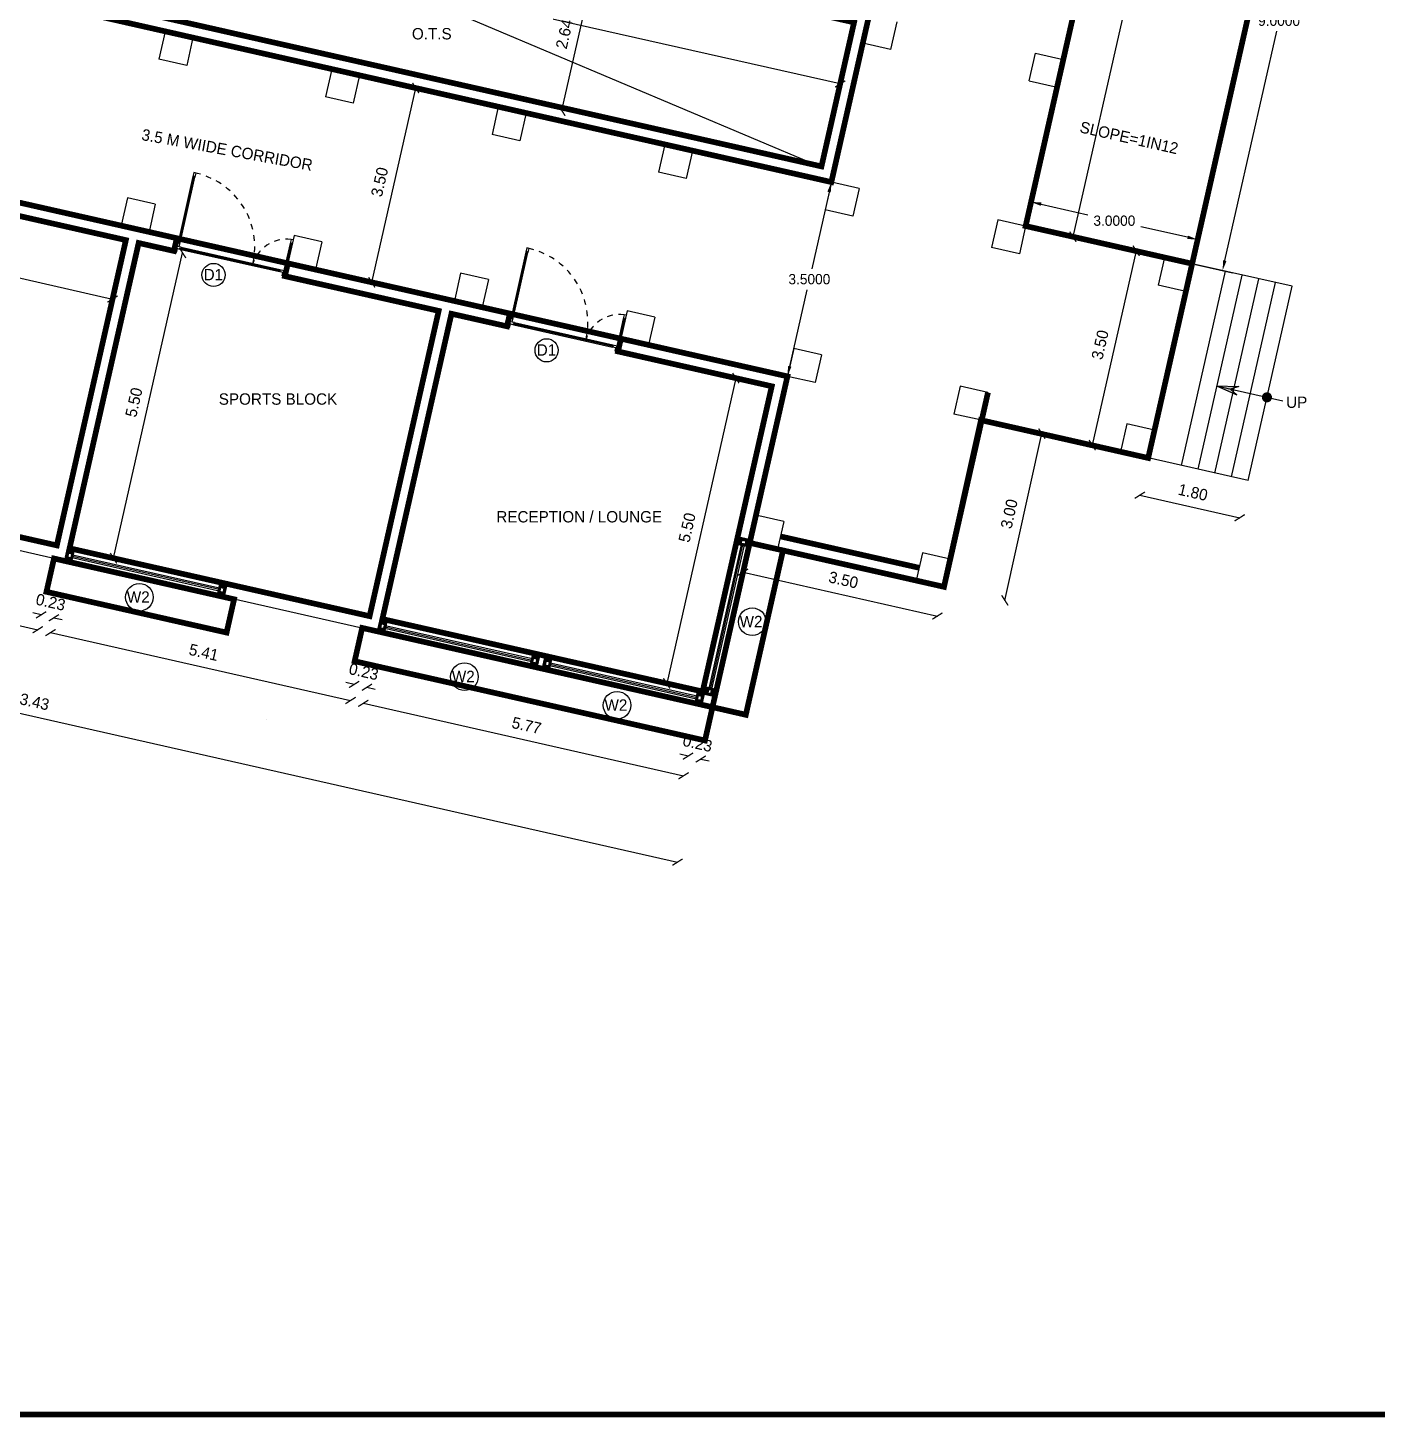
# Model space of a CAD drawing. Header units: metres. Extents: x 6101839 to 6102590, y -6659932 to -6659648.
# Drawn here: x 6102137.65 to 6102161.36, y -6659727.54 to -6659703.13 of the extents above; entities that cross this region are included whole.
import ezdxf

# ---------------------------------------------------------------- set-up
doc = ezdxf.new("R2010")
doc.units = ezdxf.units.M
doc.header["$LTSCALE"] = 500
doc.header["$MEASUREMENT"] = 0
doc.linetypes.add('DASHED2', pattern=[0.375, 0.25, -0.125])
doc.linetypes.add('HIDDEN', pattern=[0.375, 0.25, -0.125])
doc.layers.get('0').update_dxf_attribs({"linetype": 'CONTINUOUS'})
doc.layers.get('Defpoints').update_dxf_attribs({"linetype": 'CONTINUOUS'})
for name, color, linetype in [('above', 250, 'DASHED2'), ('BLK_1_FLR_0_CARPET_AREA', 10, 'CONTINUOUS'), ('BLK_1_FLR_0_CHAJJA', 6, 'CONTINUOUS'), ('BLK_1_FLR_0_COURTYARD_OUTER', 125, 'CONTINUOUS'), ('BLK_1_FLR_0_EXIT_WIDTH_DOOR', 2, 'CONTINUOUS'), ('DIM', 205, 'CONTINUOUS'), ('DOOR', 252, 'CONTINUOUS'), ('DOORTEXT', 13, 'CONTINUOUS'), ('ED', 30, 'CONTINUOUS'), ('FURN1', 252, 'CONTINUOUS'), ('FURNITURE', 252, 'CONTINUOUS'), ('FURNITURES', 252, 'CONTINUOUS'), ('STEPS', 233, 'CONTINUOUS'), ('TEXT', 4, 'CONTINUOUS'), ('TITLE', 7, 'CONTINUOUS'), ('W-SCH', 205, 'CONTINUOUS'), ('wall', 125, 'CONTINUOUS'), ('wall1', 125, 'CONTINUOUS'), ('WINDOWS', 252, 'CONTINUOUS')]:
    doc.layers.add(name, color=color, linetype=linetype)
doc.layers.add('BLK_1_DA_RAMP_1', color=1, linetype='CONTINUOUS', lineweight=0)
doc.styles.add('RM', font='GOTHIC.TTF')
doc.styles.add('S2', font='GOTHIC.TTF')
doc.styles.get("Standard").update_dxf_attribs({"font": 'GOTHIC.TTF'})
doc.styles.add('USA TEXT', font='GOTHIC.TTF')
doc.dimstyles.new('1-100-ED', dxfattribs={"dimtxt": 0.2, "dimasz": 0.15, "dimexe": 0.18, "dimexo": 0.0625, "dimgap": 0.15, "dimtad": 1, "dimzin": 0, "dimdsep": 46, "dimtxsty": 'USA TEXT', "dimblk": 'ARCHTICK', "dimcen": 0.1, "dimse1": 1, "dimse2": 1, "dimclrd": 256, "dimclrt": 256, "dimadec": 0, "dimazin": 0, "dimtfac": 1, "dimtofl": 0, "dimtmove": 0, "dimatfit": 3, "dimldrblk": 'ARCHTICK', "dimfxl": 0.18, "dimtolj": 1, "dimtzin": 0, "dimarcsym": 0})
doc.dimstyles.get("Standard").update_dxf_attribs({"dimtxt": 0.18, "dimasz": 0.18, "dimexe": 0.18, "dimexo": 0.0625, "dimgap": 0.09, "dimtad": 0, "dimtih": 1, "dimtoh": 1, "dimdec": 4, "dimzin": 0, "dimdsep": 46, "dimtxsty": 'Standard', "dimcen": 0.09, "dimadec": 0, "dimazin": 0, "dimtfac": 1, "dimtdec": 4, "dimtofl": 0, "dimtmove": 0, "dimatfit": 3, "dimfxl": 1, "dimtolj": 1, "dimtzin": 0, "dimarcsym": 0})
doc.dimstyles.new('STANDARD$0', dxfattribs={"dimtxt": 7, "dimasz": 3, "dimexe": 3, "dimexo": 1, "dimgap": 1.5, "dimtad": 1, "dimdec": 1, "dimzin": 1, "dimdsep": 46, "dimlunit": 4, "dimtxsty": 'Standard', "dimblk": 'OBLIQUE', "dimcen": 0.09375, "dimdle": 1, "dimclrd": 8, "dimclre": 8, "dimclrt": 7, "dimadec": 1, "dimazin": 0, "dimtfac": 1, "dimtdec": 1, "dimtix": 1, "dimtmove": 2, "dimatfit": 3, "dimldrblk": 'ARCHTICK', "dimfxl": 1, "dimfrac": 2, "dimtolj": 1, "dimtzin": 0, "dimarcsym": 0})

# ---------------------------------------------------------------- blocks, each defined once
blk = doc.blocks.new('_ArchTick')
at = {"color": 0, "linetype": 'ByBlock', "const_width": 0.15}
blk.add_lwpolyline([(-0.5, -0.5), (0.5, 0.5)], dxfattribs=at)
blk = doc.blocks.new('*D740')
at = {"layer": 'Defpoints', "color": 0, "transparency": 16777216}
for p in [(6102147.385, -6659701.952), (6102147.615, -6659702.004), (6102146.802, -6659704.532)]:
    blk.add_point(p, dxfattribs=at)
at = {"layer": 'ED', "lineweight": -2, "transparency": 16777216}
blk.add_line((6102147.031, -6659704.584), (6102147.615, -6659702.004), dxfattribs=at)
at = {"layer": 'ED', "lineweight": -2, "transparency": 16777216, "xscale": 0.15, "yscale": 0.15, "zscale": 0.15}
for p, rotation in [((6102147.615, -6659702.004), 77.25036674536348), ((6102147.031, -6659704.584), 257.2503667453635)]:
    blk.add_blockref('_ArchTick', p, dxfattribs=dict(at, rotation=rotation))
at = {"layer": 'ED', "transparency": 16777216, "insert": (6102147.074, -6659703.238), "char_height": 0.2, "attachment_point": 5, "rotation": 77.2504, "style": 'USA TEXT'}
blk.add_mtext('\\A1;2.64', dxfattribs=at)
blk = doc.blocks.new('*D741')
at = {"layer": 'Defpoints', "color": 0, "transparency": 16777216}
for p in [(6102137.732, -6659700.904), (6102137.404, -6659702.354), (6102151.592, -6659705.564)]:
    blk.add_point(p, dxfattribs=at)
at = {"layer": 'ED', "lineweight": -2, "transparency": 16777216}
blk.add_line((6102151.92, -6659704.115), (6102137.732, -6659700.904), dxfattribs=at)
at = {"layer": 'ED', "lineweight": -2, "transparency": 16777216, "xscale": 0.15, "yscale": 0.15, "zscale": 0.15}
for p, rotation in [((6102137.732, -6659700.904), 167.2503667716954), ((6102151.92, -6659704.115), 347.2503667716954)]:
    blk.add_blockref('_ArchTick', p, dxfattribs=dict(at, rotation=rotation))
at = {"layer": 'ED', "transparency": 16777216, "insert": (6102144.882, -6659702.261), "char_height": 0.2, "attachment_point": 5, "rotation": 347.2504, "style": 'USA TEXT'}
blk.add_mtext('\\A1;14.55', dxfattribs=at)
blk = doc.blocks.new('*D743')
at = {"layer": 'Defpoints', "color": 0, "transparency": 16777216}
for p in [(6102143.475, -6659703.963), (6102144.463, -6659704.187), (6102142.702, -6659707.377)]:
    blk.add_point(p, dxfattribs=at)
at = {"layer": 'ED', "lineweight": -2, "transparency": 16777216}
blk.add_line((6102143.691, -6659707.601), (6102144.463, -6659704.187), dxfattribs=at)
at = {"layer": 'ED', "lineweight": -2, "transparency": 16777216, "xscale": 0.15, "yscale": 0.15, "zscale": 0.15}
for p, rotation in [((6102144.463, -6659704.187), 77.25036677847046), ((6102143.691, -6659707.601), 257.2503667784705)]:
    blk.add_blockref('_ArchTick', p, dxfattribs=dict(at, rotation=rotation))
at = {"layer": 'ED', "transparency": 16777216, "insert": (6102143.828, -6659705.838), "char_height": 0.2, "attachment_point": 5, "rotation": 77.2504, "style": 'USA TEXT'}
blk.add_mtext('\\A1;3.50', dxfattribs=at)
blk = doc.blocks.new('DN')
at = {"layer": 'FURNITURES', "color": 250}
for p, q in [((-73, 132), (319, 1863)), ((-57, 128), (337, 1872)), ((-51, 127), (343, 1870)), ((-36, 123), (356, 1855))]:
    blk.add_line(p, q, dxfattribs=at)
at = {"layer": 'FURNITURES', "color": 233}
for p, q in [((319, 1863), (336, 1936)), ((334, 1860), (319, 1863)), ((334, 1860), (337, 1872)), ((343, 1870), (337, 1872)), ((340, 1858), (343, 1870)), ((356, 1855), (340, 1858)), ((369, 1916), (356, 1855)), ((-73, 132), (-89, 59)), ((-57, 128), (-73, 132)), ((-57, 128), (-60, 116)), ((-54, 115), (-60, 116)), ((-51, 127), (-54, 115)), ((-36, 123), (-51, 127)), ((-50, 63), (-36, 123))]:
    blk.add_line(p, q, dxfattribs=at)
at = {"layer": 'FURNITURES', "color": 250, "linetype": 'HIDDEN', "ltscale": 0.5}
for centre, radius, start, end in [((414, 1987), 630, 173.3491, 254.7297), ((-81, 94), 1329, 77.25, 168.8256)]:
    blk.add_arc(centre, radius, start, end, dxfattribs=at)
at = {"layer": 'wall', "color": 7}
for p, q in [((-203, 2096), (-211, 2060)), ((-211, 2060), (-139, 2044)), ((-203, 2096), (-130, 2080)), ((-146, 2068), (-147, 2061)), ((266, 1968), (-147, 2061)), ((-135, 2059), (-147, 2061)), ((267, 1974), (-146, 2068)), ((-134, 2065), (-146, 2068)), ((-135, 2059), (-139, 2044)), ((-139, 2044), (263, 1953)), ((-130, 2080), (-134, 2065)), ((271, 1989), (-130, 2080)), ((266, 1968), (263, 1953)), ((266, 1968), (278, 1965)), ((271, 1989), (267, 1974)), ((267, 1974), (280, 1971)), ((344, 1973), (271, 1989)), ((280, 1971), (278, 1965)), ((344, 1973), (336, 1936)), ((263, 1953), (336, 1936)), ((372, 1928), (336, 1936)), ((372, 1928), (369, 1916)), ((-1377, 388), (-1385, 352)), ((-1385, 352), (-1314, 336)), ((-1377, 388), (-1306, 371)), ((-1321, 359), (-1322, 353)), ((-157, 90), (-1322, 353)), ((-1311, 351), (-1322, 353)), ((-156, 96), (-1321, 359)), ((-1309, 357), (-1321, 359)), ((-1311, 351), (-1314, 336)), ((-1314, 336), (-160, 75)), ((-1306, 371), (-1309, 357)), ((-152, 110), (-1306, 371)), ((-157, 90), (-160, 75)), ((-160, 75), (-89, 59)), ((-157, 90), (-145, 87)), ((-152, 110), (-156, 96)), ((-156, 96), (-144, 93)), ((-81, 94), (-152, 110)), ((-144, 93), (-145, 87)), ((-81, 94), (-89, 59)), ((-53, 50), (-89, 59)), ((-53, 50), (-50, 63))]:
    blk.add_line(p, q, dxfattribs=at)
for points in [[(336, 1936), (344, 1973), (441, 1951), (430, 1902), (369, 1916)], [(-89, 59), (-97, 22), (0, 0), (11, 49), (-50, 63)]]:
    blk.add_lwpolyline(points, dxfattribs=at)
blk = doc.blocks.new('*D750')
at = {"layer": 'Defpoints', "color": 0, "transparency": 16777216}
for p in [(6102139.594, -6659706.91), (6102140.367, -6659707.085), (6102138.38, -6659712.274)]:
    blk.add_point(p, dxfattribs=at)
at = {"layer": 'ED', "lineweight": -2, "transparency": 16777216}
blk.add_line((6102139.153, -6659712.449), (6102140.367, -6659707.085), dxfattribs=at)
at = {"layer": 'ED', "lineweight": -2, "transparency": 16777216, "xscale": 0.15, "yscale": 0.15, "zscale": 0.15}
for p, rotation in [((6102140.367, -6659707.085), 77.25036676984628), ((6102139.153, -6659712.449), 257.2503667698463)]:
    blk.add_blockref('_ArchTick', p, dxfattribs=dict(at, rotation=rotation))
at = {"layer": 'ED', "transparency": 16777216, "insert": (6102139.511, -6659709.71), "char_height": 0.2, "attachment_point": 5, "rotation": 77.2504, "style": 'USA TEXT'}
blk.add_mtext('\\A1;5.50', dxfattribs=at)
blk = doc.blocks.new('*D790')
at = {"layer": 'Defpoints', "color": 0, "transparency": 16777216}
for p in [(6102128.315, -6659704.358), (6102139.37, -6659706.859), (6102139.135, -6659707.895)]:
    blk.add_point(p, dxfattribs=at)
at = {"layer": 'ED', "lineweight": -2, "transparency": 16777216}
blk.add_line((6102128.081, -6659705.393), (6102139.135, -6659707.895), dxfattribs=at)
at = {"layer": 'ED', "lineweight": -2, "transparency": 16777216, "xscale": 0.15, "yscale": 0.15, "zscale": 0.15}
for p, rotation in [((6102128.081, -6659705.393), 167.2503667674746), ((6102139.135, -6659707.895), 347.2503667674745)]:
    blk.add_blockref('_ArchTick', p, dxfattribs=dict(at, rotation=rotation))
at = {"layer": 'ED', "transparency": 16777216, "insert": (6102133.664, -6659706.395), "char_height": 0.2, "attachment_point": 5, "rotation": 347.2504, "style": 'USA TEXT'}
blk.add_mtext('\\A1;11.33', dxfattribs=at)
blk = doc.blocks.new('*D798')
at = {"layer": 'Defpoints', "color": 0, "transparency": 16777216}
for p in [(6102150.718, -6659709.427), (6102148.872, -6659714.648), (6102149.504, -6659714.791)]:
    blk.add_point(p, dxfattribs=at)
at = {"layer": 'ED', "lineweight": -2, "transparency": 16777216}
blk.add_line((6102150.087, -6659709.284), (6102148.872, -6659714.648), dxfattribs=at)
at = {"layer": 'ED', "lineweight": -2, "transparency": 16777216, "xscale": 0.15, "yscale": 0.15, "zscale": 0.15}
for p, rotation in [((6102150.087, -6659709.284), 77.24045605548747), ((6102148.872, -6659714.648), 257.2404560554875)]:
    blk.add_blockref('_ArchTick', p, dxfattribs=dict(at, rotation=rotation))
at = {"layer": 'ED', "transparency": 16777216, "insert": (6102149.231, -6659711.91), "char_height": 0.2, "attachment_point": 5, "rotation": 77.2405, "style": 'USA TEXT'}
blk.add_mtext('\\A1;5.50', dxfattribs=at)
blk = doc.blocks.new('*D799')
at = {"layer": 'Defpoints', "color": 0, "transparency": 16777216}
for p in [(6102150.331, -6659712.179), (6102153.744, -6659712.951), (6102153.628, -6659713.465)]:
    blk.add_point(p, dxfattribs=at)
at = {"layer": 'ED', "lineweight": -2, "transparency": 16777216}
blk.add_line((6102150.214, -6659712.693), (6102153.628, -6659713.465), dxfattribs=at)
at = {"layer": 'ED', "lineweight": -2, "transparency": 16777216, "xscale": 0.15, "yscale": 0.15, "zscale": 0.15}
for p, rotation in [((6102150.214, -6659712.693), 167.2503667967052), ((6102153.628, -6659713.465), 347.2503667967052)]:
    blk.add_blockref('_ArchTick', p, dxfattribs=dict(at, rotation=rotation))
at = {"layer": 'ED', "transparency": 16777216, "insert": (6102151.978, -6659712.83), "char_height": 0.2, "attachment_point": 5, "rotation": 347.2504, "style": 'USA TEXT'}
blk.add_mtext('\\A1;3.50', dxfattribs=at)
blk = doc.blocks.new('*D801')
at = {"layer": 'Defpoints', "color": 0, "transparency": 16777216}
for p in [(6102157.165, -6659697.834), (6102155.179, -6659706.612), (6102156.01, -6659706.8)]:
    blk.add_point(p, dxfattribs=at)
at = {"layer": 'ED', "lineweight": -2, "transparency": 16777216}
blk.add_line((6102157.996, -6659698.022), (6102156.01, -6659706.8), dxfattribs=at)
at = {"layer": 'ED', "lineweight": -2, "transparency": 16777216, "xscale": 0.15, "yscale": 0.15, "zscale": 0.15}
for p, rotation in [((6102157.996, -6659698.022), 77.25036678607415), ((6102156.01, -6659706.8), 257.2503667860742)]:
    blk.add_blockref('_ArchTick', p, dxfattribs=dict(at, rotation=rotation))
at = {"layer": 'ED', "transparency": 16777216, "insert": (6102156.754, -6659702.354), "char_height": 0.2, "attachment_point": 5, "rotation": 77.2504, "style": 'USA TEXT'}
blk.add_mtext('\\A1;9.00', dxfattribs=at)
blk = doc.blocks.new('*D802')
at = {"layer": 'Defpoints', "color": 0, "transparency": 16777216}
for p in [(6102156.26, -6659706.852), (6102155.488, -6659710.266), (6102156.35, -6659710.461)]:
    blk.add_point(p, dxfattribs=at)
at = {"layer": 'ED', "lineweight": -2, "transparency": 16777216}
blk.add_line((6102157.122, -6659707.047), (6102156.35, -6659710.461), dxfattribs=at)
at = {"layer": 'ED', "lineweight": -2, "transparency": 16777216, "xscale": 0.15, "yscale": 0.15, "zscale": 0.15}
for p, rotation in [((6102157.122, -6659707.047), 77.25036675209502), ((6102156.35, -6659710.461), 257.250366752095)]:
    blk.add_blockref('_ArchTick', p, dxfattribs=dict(at, rotation=rotation))
at = {"layer": 'ED', "transparency": 16777216, "insert": (6102156.487, -6659708.698), "char_height": 0.2, "attachment_point": 5, "rotation": 77.2504, "style": 'USA TEXT'}
blk.add_mtext('\\A1;3.50', dxfattribs=at)
blk = doc.blocks.new('*D803')
at = {"layer": 'Defpoints', "color": 0, "transparency": 16777216}
for p in [(6102154.394, -6659710.023), (6102155.464, -6659710.26), (6102153.744, -6659712.951)]:
    blk.add_point(p, dxfattribs=at)
at = {"layer": 'ED', "lineweight": -2, "transparency": 16777216}
blk.add_line((6102154.814, -6659713.189), (6102155.464, -6659710.26), dxfattribs=at)
at = {"layer": 'ED', "lineweight": -2, "transparency": 16777216, "xscale": 0.15, "yscale": 0.15, "zscale": 0.15}
for p, rotation in [((6102155.464, -6659710.26), 77.48922611350008), ((6102154.814, -6659713.189), 257.4892261135001)]:
    blk.add_blockref('_ArchTick', p, dxfattribs=dict(at, rotation=rotation))
at = {"layer": 'ED', "transparency": 16777216, "insert": (6102154.89, -6659711.669), "char_height": 0.2, "attachment_point": 5, "rotation": 77.4892, "style": 'USA TEXT'}
blk.add_mtext('\\A1;3.00', dxfattribs=at)
blk = doc.blocks.new('*D845')
at = {"layer": 'Defpoints', "color": 0, "transparency": 16777216}
for p in [(6102127.213, -6659709.232), (6102138.27, -6659711.717), (6102137.821, -6659713.705)]:
    blk.add_point(p, dxfattribs=at)
at = {"layer": 'ED', "lineweight": -2, "transparency": 16777216}
blk.add_line((6102126.767, -6659711.206), (6102137.821, -6659713.705), dxfattribs=at)
at = {"layer": 'ED', "lineweight": -2, "transparency": 16777216, "xscale": 0.15, "yscale": 0.15, "zscale": 0.15}
for p, rotation in [((6102126.767, -6659711.206), 167.2602844146399), ((6102137.821, -6659713.705), 347.2602844146398)]:
    blk.add_blockref('_ArchTick', p, dxfattribs=dict(at, rotation=rotation))
at = {"layer": 'ED', "transparency": 16777216, "insert": (6102132.35, -6659712.207), "char_height": 0.2, "attachment_point": 5, "rotation": 347.2603, "style": 'USA TEXT'}
blk.add_mtext('\\A1;11.33', dxfattribs=at)
blk = doc.blocks.new('*D846')
at = {"layer": 'Defpoints', "color": 0, "transparency": 16777216}
for p in [(6102138.27, -6659711.717), (6102138.486, -6659711.807), (6102138.104, -6659713.495)]:
    blk.add_point(p, dxfattribs=at)
at = {"layer": 'ED', "lineweight": -2, "transparency": 16777216}
for p, q in [((6102137.88, -6659713.444), (6102137.734, -6659713.411)), ((6102138.104, -6659713.495), (6102138.251, -6659713.528))]:
    blk.add_line(p, q, dxfattribs=at)
at = {"layer": 'ED', "lineweight": -2, "transparency": 16777216, "xscale": 0.15, "yscale": 0.15, "zscale": 0.15}
for p, rotation in [((6102137.88, -6659713.444), 347.2602844146398), ((6102138.104, -6659713.495), 167.2602844146399)]:
    blk.add_blockref('_ArchTick', p, dxfattribs=dict(at, rotation=rotation))
at = {"layer": 'ED', "transparency": 16777216, "insert": (6102138.048, -6659713.221), "char_height": 0.2, "attachment_point": 5, "rotation": 347.2603, "style": 'USA TEXT'}
blk.add_mtext('\\A1;0.23', dxfattribs=at)
blk = doc.blocks.new('*D847')
at = {"layer": 'Defpoints', "color": 0, "transparency": 16777216}
for p in [(6102138.486, -6659711.807), (6102143.652, -6659713.467), (6102143.318, -6659714.948)]:
    blk.add_point(p, dxfattribs=at)
at = {"layer": 'ED', "lineweight": -2, "transparency": 16777216}
blk.add_line((6102138.045, -6659713.756), (6102143.318, -6659714.948), dxfattribs=at)
at = {"layer": 'ED', "lineweight": -2, "transparency": 16777216, "xscale": 0.15, "yscale": 0.15, "zscale": 0.15}
for p, rotation in [((6102138.045, -6659713.756), 167.2602844146399), ((6102143.318, -6659714.948), 347.2602844146398)]:
    blk.add_blockref('_ArchTick', p, dxfattribs=dict(at, rotation=rotation))
at = {"layer": 'ED', "transparency": 16777216, "insert": (6102140.738, -6659714.103), "char_height": 0.2, "attachment_point": 5, "rotation": 347.2603, "style": 'USA TEXT'}
blk.add_mtext('\\A1;5.41', dxfattribs=at)
blk = doc.blocks.new('*D848')
at = {"layer": 'Defpoints', "color": 0, "transparency": 16777216}
for p in [(6102143.965, -6659713.126), (6102149.493, -6659714.839), (6102149.169, -6659716.271)]:
    blk.add_point(p, dxfattribs=at)
at = {"layer": 'ED', "lineweight": -2, "transparency": 16777216}
blk.add_line((6102143.542, -6659714.998), (6102149.169, -6659716.271), dxfattribs=at)
at = {"layer": 'ED', "lineweight": -2, "transparency": 16777216, "xscale": 0.15, "yscale": 0.15, "zscale": 0.15}
for p, rotation in [((6102143.542, -6659714.998), 167.2602844146399), ((6102149.169, -6659716.271), 347.2602844146398)]:
    blk.add_blockref('_ArchTick', p, dxfattribs=dict(at, rotation=rotation))
at = {"layer": 'ED', "transparency": 16777216, "insert": (6102146.411, -6659715.388), "char_height": 0.2, "attachment_point": 5, "rotation": 347.2603, "style": 'USA TEXT'}
blk.add_mtext('\\A1;5.77', dxfattribs=at)
blk = doc.blocks.new('*D849')
at = {"layer": 'Defpoints', "color": 0, "transparency": 16777216}
for p in [(6102149.493, -6659714.839), (6102149.715, -6659714.9), (6102149.471, -6659715.977)]:
    blk.add_point(p, dxfattribs=at)
at = {"layer": 'ED', "lineweight": -2, "transparency": 16777216}
for p, q in [((6102149.247, -6659715.926), (6102149.101, -6659715.893)), ((6102149.471, -6659715.977), (6102149.618, -6659716.01))]:
    blk.add_line(p, q, dxfattribs=at)
at = {"layer": 'ED', "lineweight": -2, "transparency": 16777216, "xscale": 0.15, "yscale": 0.15, "zscale": 0.15}
for p, rotation in [((6102149.247, -6659715.926), 347.2602844146398), ((6102149.471, -6659715.977), 167.2602844146399)]:
    blk.add_blockref('_ArchTick', p, dxfattribs=dict(at, rotation=rotation))
at = {"layer": 'ED', "transparency": 16777216, "insert": (6102149.415, -6659715.703), "char_height": 0.2, "attachment_point": 5, "rotation": 347.2603, "style": 'USA TEXT'}
blk.add_mtext('\\A1;0.23', dxfattribs=at)
blk = doc.blocks.new('*D850')
at = {"layer": 'Defpoints', "color": 0, "transparency": 16777216}
for p in [(6102126.827, -6659709.896), (6102149.677, -6659715.066), (6102149.061, -6659717.789)]:
    blk.add_point(p, dxfattribs=at)
at = {"layer": 'ED', "lineweight": -2, "transparency": 16777216}
blk.add_line((6102126.211, -6659712.619), (6102149.061, -6659717.789), dxfattribs=at)
at = {"layer": 'ED', "lineweight": -2, "transparency": 16777216, "xscale": 0.15, "yscale": 0.15, "zscale": 0.15}
for p, rotation in [((6102126.211, -6659712.619), 167.2503667683194), ((6102149.061, -6659717.789), 347.2503667683194)]:
    blk.add_blockref('_ArchTick', p, dxfattribs=dict(at, rotation=rotation))
at = {"layer": 'ED', "transparency": 16777216, "insert": (6102137.692, -6659714.955), "char_height": 0.2, "attachment_point": 5, "rotation": 347.2504, "style": 'USA TEXT'}
blk.add_mtext('\\A1;23.43', dxfattribs=at)
blk = doc.blocks.new('*D855')
at = {"layer": 'Defpoints', "color": 0, "transparency": 16777216}
for p in [(6102157.333, -6659710.687), (6102159.088, -6659711.085), (6102158.94, -6659711.738)]:
    blk.add_point(p, dxfattribs=at)
at = {"layer": 'ED', "lineweight": -2, "transparency": 16777216}
blk.add_line((6102157.185, -6659711.341), (6102158.94, -6659711.738), dxfattribs=at)
at = {"layer": 'ED', "lineweight": -2, "transparency": 16777216, "xscale": 0.15, "yscale": 0.15, "zscale": 0.15}
for p, rotation in [((6102157.185, -6659711.341), 167.2503667308632), ((6102158.94, -6659711.738), 347.2503667308632)]:
    blk.add_blockref('_ArchTick', p, dxfattribs=dict(at, rotation=rotation))
at = {"layer": 'ED', "transparency": 16777216, "insert": (6102158.119, -6659711.291), "char_height": 0.2, "attachment_point": 5, "rotation": 347.2504, "style": 'USA TEXT'}
blk.add_mtext('\\A1;1.80', dxfattribs=at)
blk = doc.blocks.new('*D882')
at = {"layer": 'Defpoints', "color": 0, "transparency": 16777216}
for p in [(6102143.641, -6659713.516), (6102143.863, -6659713.577), (6102143.605, -6659714.716)]:
    blk.add_point(p, dxfattribs=at)
at = {"layer": 'ED', "lineweight": -2, "transparency": 16777216}
for p, q in [((6102143.381, -6659714.666), (6102143.235, -6659714.633)), ((6102143.605, -6659714.716), (6102143.752, -6659714.749))]:
    blk.add_line(p, q, dxfattribs=at)
at = {"layer": 'ED', "lineweight": -2, "transparency": 16777216, "xscale": 0.15, "yscale": 0.15, "zscale": 0.15}
for p, rotation in [((6102143.381, -6659714.666), 347.2602844146398), ((6102143.605, -6659714.716), 167.2602844146399)]:
    blk.add_blockref('_ArchTick', p, dxfattribs=dict(at, rotation=rotation))
at = {"layer": 'ED', "transparency": 16777216, "insert": (6102143.549, -6659714.442), "char_height": 0.2, "attachment_point": 5, "rotation": 347.2603, "style": 'USA TEXT'}
blk.add_mtext('\\A1;0.23', dxfattribs=at)
blk = doc.blocks.new('*D1361')
at = {"layer": 'BLK_1_DA_RAMP_1', "color": 0, "lineweight": -2, "transparency": 16777216}
for p, q in [((6102160.152, -6659698.509), (6102160.801, -6659698.656)), ((6102160.586, -6659698.792), (6102159.674, -6659702.821)), ((6102158.679, -6659707.219), (6102159.591, -6659703.19)), ((6102158.166, -6659707.288), (6102158.815, -6659707.434))]:
    blk.add_line(p, q, dxfattribs=at)
at = {"layer": 'BLK_1_DA_RAMP_1', "color": 0, "transparency": 16777216}
for points in [[(6102160.557, -6659698.786), (6102160.615, -6659698.799), (6102160.626, -6659698.617)], [(6102158.65, -6659707.212), (6102158.708, -6659707.226), (6102158.639, -6659707.395)]]:
    blk.add_solid(points, dxfattribs=at)
at = {"layer": 'Defpoints', "color": 0, "transparency": 16777216}
for p in [(6102160.091, -6659698.496), (6102160.626, -6659698.617), (6102158.105, -6659707.274)]:
    blk.add_point(p, dxfattribs=at)
at = {"layer": 'BLK_1_DA_RAMP_1', "color": 0, "transparency": 16777216, "insert": (6102159.632, -6659703.006), "char_height": 0.18, "attachment_point": 5}
blk.add_mtext('\\A1;9.0000', dxfattribs=at)
blk = doc.blocks.new('*D1362')
at = {"layer": 'BLK_1_DA_RAMP_1', "color": 0, "lineweight": -2, "transparency": 16777216}
for p, q in [((6102155.193, -6659706.551), (6102155.315, -6659706.012)), ((6102155.45, -6659706.227), (6102156.274, -6659706.414)), ((6102158.025, -6659706.81), (6102157.201, -6659706.624)), ((6102158.125, -6659707.183), (6102158.241, -6659706.674))]:
    blk.add_line(p, q, dxfattribs=at)
at = {"layer": 'BLK_1_DA_RAMP_1', "color": 0, "transparency": 16777216}
for points in [[(6102155.457, -6659706.198), (6102155.444, -6659706.257), (6102155.275, -6659706.188)], [(6102158.032, -6659706.781), (6102158.019, -6659706.839), (6102158.201, -6659706.85)]]:
    blk.add_solid(points, dxfattribs=at)
at = {"layer": 'Defpoints', "color": 0, "transparency": 16777216}
for p in [(6102155.179, -6659706.612), (6102158.201, -6659706.85), (6102158.112, -6659707.244)]:
    blk.add_point(p, dxfattribs=at)
at = {"layer": 'BLK_1_DA_RAMP_1', "color": 0, "transparency": 16777216, "insert": (6102156.738, -6659706.519), "char_height": 0.18, "attachment_point": 5}
blk.add_mtext('\\A1;3.0000', dxfattribs=at)
blk = doc.blocks.new('*D1378')
at = {"layer": 'BLK_1_FLR_0_EXIT_WIDTH_DOOR', "color": 0, "lineweight": -2, "transparency": 16777216}
for p, q in [((6102151.704, -6659705.826), (6102151.59, -6659705.8)), ((6102151.726, -6659706.015), (6102151.421, -6659707.362)), ((6102151.033, -6659709.078), (6102151.338, -6659707.731)), ((6102150.933, -6659709.239), (6102150.818, -6659709.213))]:
    blk.add_line(p, q, dxfattribs=at)
at = {"layer": 'BLK_1_FLR_0_EXIT_WIDTH_DOOR', "color": 0, "transparency": 16777216}
for points in [[(6102151.696, -6659706.008), (6102151.755, -6659706.021), (6102151.765, -6659705.839)], [(6102151.004, -6659709.071), (6102151.063, -6659709.084), (6102150.994, -6659709.253)]]:
    blk.add_solid(points, dxfattribs=at)
at = {"layer": 'Defpoints', "color": 0, "transparency": 16777216}
for p in [(6102151.765, -6659705.839), (6102150.994, -6659709.253), (6102150.994, -6659709.253)]:
    blk.add_point(p, dxfattribs=at)
at = {"layer": 'BLK_1_FLR_0_EXIT_WIDTH_DOOR', "color": 0, "transparency": 16777216, "insert": (6102151.379, -6659707.546), "char_height": 0.18, "attachment_point": 5}
blk.add_mtext('\\A1;3.5000', dxfattribs=at)

msp = doc.modelspace()

# ---------------------------------------------------------------- hatches: boundary and pattern name
at = {"layer": 'DIM'}
h = msp.add_hatch(color=256, dxfattribs=at)
h.paths.add_polyline_path([(6102158.81671, -6659709.42821), (6102158.80765, -6659709.46804), (6102158.92234, -6659709.43105)])
h.paths.add_polyline_path([(6102158.55622, -6659709.42119), (6102158.55509, -6659709.42616), (6102158.77937, -6659709.47716), (6102158.80765, -6659709.46804), (6102158.81671, -6659709.42821)])
h.paths.add_polyline_path([(6102158.55509, -6659709.42616), (6102158.55396, -6659709.43112), (6102158.79186, -6659709.53745), (6102158.80092, -6659709.49762), (6102158.77937, -6659709.47716)])
h.paths.add_polyline_path([(6102158.55396, -6659709.43112), (6102158.55509, -6659709.42616), (6102158.53017, -6659709.42049)])
h.paths.add_polyline_path([(6102158.53017, -6659709.42049), (6102158.55509, -6659709.42616), (6102158.55622, -6659709.42119)])
h.paths.add_polyline_path([(6102158.88834, -6659709.58057), (6102158.80092, -6659709.49762), (6102158.79186, -6659709.53745)])

# ---------------------------------------------------------------- linework, layer by layer
at = {"layer": 'above', "color": 251, "linetype": 'ByBlock'}
msp.add_line((6102137.97651, -6659699.8234), (6102151.52176, -6659705.54835), dxfattribs=at)
at = {"layer": 'above', "const_width": 0.1}
for points in [[(6102149.67731, -6659715.06604), (6102150.26213, -6659715.20012), (6102150.91959, -6659712.29424)], [(6102138.10628, -6659712.45367), (6102137.97397, -6659713.0389), (6102141.13874, -6659713.7551), (6102141.27102, -6659713.16997)], [(6102143.52145, -6659713.67322), (6102143.38905, -6659714.25843), (6102149.54484, -6659715.65123), (6102149.67725, -6659715.06602)]]:
    msp.add_lwpolyline(points, dxfattribs=at)
at = {"layer": 'BLK_1_DA_RAMP_1', "const_width": 0.1}
msp.add_lwpolyline([(6102160.09122, -6659698.49566), (6102158.105, -6659707.27376), (6102155.17897, -6659706.61168), (6102157.16519, -6659697.83359)], close=True, dxfattribs=at)
at = {"layer": 'BLK_1_FLR_0_CARPET_AREA', "color": 15, "linetype": 'Continuous', "const_width": 0.1}
for points in [[(6102137.13511, -6659702.52889), (6102151.76533, -6659705.83928), (6102153.75155, -6659697.06118)], [(6102157.16519, -6659697.83359), (6102155.17897, -6659706.61168), (6102158.105, -6659707.27376), (6102157.33258, -6659710.68746), (6102154.39435, -6659710.02262), (6102153.74448, -6659712.95142), (6102150.33074, -6659712.17914), (6102150.99359, -6659709.25313), (6102128.14215, -6659704.08308), (6102127.5846, -6659703.95638), (6102127.63798, -6659703.72047), (6102125.84574, -6659702.67097)]]:
    msp.add_lwpolyline(points, dxfattribs=at)
for points in [[(6102138.15582, -6659712.22325), (6102139.36962, -6659706.85886), (6102135.92078, -6659706.07849), (6102135.97147, -6659705.85443), (6102134.02077, -6659705.41269), (6102133.96977, -6659705.63704), (6102132.99475, -6659705.41642), (6102133.04543, -6659705.19243), (6102131.09446, -6659704.75185), (6102131.04397, -6659704.97502), (6102128.31501, -6659704.35803), (6102127.10225, -6659709.72216)], [(6102143.65197, -6659713.46645), (6102144.86568, -6659708.10246), (6102142.16417, -6659707.49248), (6102142.21518, -6659707.26705), (6102140.26421, -6659706.82647), (6102140.21367, -6659707.04985), (6102139.59395, -6659706.90962), (6102138.38015, -6659712.27401)], [(6102149.50372, -6659714.79094), (6102143.8763, -6659713.51721), (6102145.09001, -6659708.15322), (6102146.06592, -6659708.3736), (6102146.1165, -6659708.14959), (6102148.06714, -6659708.59097), (6102148.01651, -6659708.8154), (6102150.71834, -6659709.42723)]]:
    msp.add_lwpolyline(points, close=True, dxfattribs=at)
at = {"layer": 'BLK_1_FLR_0_CHAJJA', "linetype": 'Continuous', "const_width": 0.1}
for points in [[(6102149.67645, -6659715.06592), (6102150.2625, -6659715.19851), (6102150.9157, -6659712.31147), (6102150.33074, -6659712.17914)], [(6102137.97403, -6659713.03862), (6102138.10628, -6659712.45367), (6102141.27102, -6659713.16997), (6102141.13874, -6659713.7551)], [(6102143.52145, -6659713.67324), (6102143.38904, -6659714.25843), (6102149.54484, -6659715.65123), (6102149.67645, -6659715.06592)]]:
    msp.add_lwpolyline(points, close=True, dxfattribs=at)
at = {"layer": 'BLK_1_FLR_0_COURTYARD_OUTER', "linetype": 'Continuous', "const_width": 0.1}
msp.add_lwpolyline([(6102137.40393, -6659702.35391), (6102137.97645, -6659699.82338), (6102152.16429, -6659703.03361), (6102151.5917, -6659705.56417)], close=True, dxfattribs=at)
at = {"layer": 'DIM', "const_width": 0.1}
msp.add_lwpolyline([(6102159.41074, -6659709.65907, 1), (6102159.42774, -6659709.58431, 1)], format="xyb", close=True, dxfattribs=at)
at = {"layer": 'DOOR', "linetype": 'ByBlock'}
for p, q in [((6102158.53017, -6659709.42051), (6102159.70034, -6659709.68529)), ((6102158.53017, -6659709.42051), (6102158.92234, -6659709.43108)), ((6102158.53017, -6659709.42051), (6102158.88833, -6659709.58059)), ((6102158.92234, -6659709.43108), (6102158.77936, -6659709.47719)), ((6102158.88833, -6659709.58059), (6102158.77936, -6659709.47719))]:
    msp.add_line(p, q, dxfattribs=at)
at = {"layer": 'FURN1', "const_width": 0.1}
for points in [[(6102150.20481, -6659712.13244), (6102150.19377, -6659712.18121), (6102150.24254, -6659712.19224), (6102150.25357, -6659712.14347)], [(6102138.35868, -6659712.36953), (6102138.40745, -6659712.38056), (6102138.39642, -6659712.42933), (6102138.34765, -6659712.41829)], [(6102141.08965, -6659712.98746), (6102141.04088, -6659712.97642), (6102141.02985, -6659713.02519), (6102141.07861, -6659713.03623)], [(6102143.85511, -6659713.61235), (6102143.90388, -6659713.62339), (6102143.89284, -6659713.67216), (6102143.84407, -6659713.66112)], [(6102146.58607, -6659714.23028), (6102146.53731, -6659714.21925), (6102146.52627, -6659714.26802), (6102146.57504, -6659714.27905)], [(6102146.75133, -6659714.26768), (6102146.8001, -6659714.27872), (6102146.78907, -6659714.32749), (6102146.7403, -6659714.31645)], [(6102149.59845, -6659714.81238), (6102149.60948, -6659714.76361), (6102149.65825, -6659714.77465), (6102149.64721, -6659714.82341)], [(6102149.4823, -6659714.88561), (6102149.43353, -6659714.87458), (6102149.4225, -6659714.92335), (6102149.47126, -6659714.93438)]]:
    msp.add_lwpolyline(points, close=True, dxfattribs=at)
at = {"layer": 'FURNITURE', "linetype": 'ByBlock', "ltscale": 0.2}
for p, q in [((6102149.59789, -6659714.81463), (6102150.19377, -6659712.18121)), ((6102149.64666, -6659714.82567), (6102150.24241, -6659712.19285)), ((6102138.39642, -6659712.42933), (6102141.02923, -6659713.02506)), ((6102138.40745, -6659712.38056), (6102141.04088, -6659712.97642)), ((6102143.89284, -6659713.67216), (6102146.52566, -6659714.26789)), ((6102143.90388, -6659713.62339), (6102146.53731, -6659714.21925)), ((6102146.78907, -6659714.32749), (6102149.42189, -6659714.92321)), ((6102146.8001, -6659714.27871), (6102149.43353, -6659714.87458))]:
    msp.add_line(p, q, dxfattribs=at)
at = {"layer": 'FURNITURE', "color": 4, "linetype": 'ByBlock', "ltscale": 0.2}
for p, q in [((6102149.63382, -6659714.76912), (6102150.21816, -6659712.18672)), ((6102138.40193, -6659712.40495), (6102141.03536, -6659713.00081)), ((6102143.89836, -6659713.64777), (6102146.53179, -6659714.24364)), ((6102146.79458, -6659714.3031), (6102149.42801, -6659714.89897))]:
    msp.add_line(p, q, dxfattribs=at)
at = {"layer": 'STEPS', "linetype": 'ByBlock'}
for p, q in [((6102157.91779, -6659710.81987), (6102158.69021, -6659707.40617)), ((6102159.86062, -6659707.671), (6102158.105, -6659707.27376)), ((6102158.21039, -6659710.88608), (6102158.98281, -6659707.47238)), ((6102158.50299, -6659710.95229), (6102159.27541, -6659707.53858)), ((6102158.7956, -6659711.0185), (6102159.56802, -6659707.60479)), ((6102159.0882, -6659711.0847), (6102159.86062, -6659707.671)), ((6102159.0882, -6659711.0847), (6102157.33258, -6659710.68746))]:
    msp.add_line(p, q, dxfattribs=at)
at = {"layer": 'TITLE', "color": 12, "const_width": 0.1}
msp.add_lwpolyline([(6102053.018, -6659727.49197), (6102180.50607, -6659727.49197), (6102180.50607, -6659647.59697), (6102053.018, -6659647.59697)], close=True, dxfattribs=at)
at = {"layer": 'W-SCH'}
for centre, radius in [((6102140.91053, -6659707.47144), 0.20375), ((6102146.76259, -6659708.79559), 0.20375), ((6102139.60778, -6659713.13429), 0.24242), ((6102150.3753, -6659713.56467), 0.24242), ((6102145.3186, -6659714.53023), 0.24242), ((6102148.00043, -6659715.03244), 0.24242)]:
    msp.add_circle(centre, radius, dxfattribs=at)
at = {"layer": 'wall1', "color": 251, "linetype": 'ByBlock'}
for p, q in [((6102151.76533, -6659705.83928), (6102137.12885, -6659702.52748)), ((6102151.59175, -6659705.56419), (6102137.40393, -6659702.35391)), ((6102152.16429, -6659703.03361), (6102151.59175, -6659705.56419)), ((6102152.38862, -6659703.08437), (6102151.76533, -6659705.83928))]:
    msp.add_line(p, q, dxfattribs=at)
at = {"layer": 'wall1', "color": 0, "linetype": 'ByBlock'}
for p, q in [((6102152.42734, -6659702.91323), (6102152.31699, -6659703.4009)), ((6102152.91501, -6659703.02358), (6102152.80467, -6659703.51125)), ((6102140.06114, -6659703.19097), (6102139.9508, -6659703.67864)), ((6102140.54881, -6659703.30131), (6102140.06114, -6659703.19097)), ((6102140.54881, -6659703.30131), (6102140.43847, -6659703.78899)), ((6102152.80467, -6659703.51125), (6102152.31699, -6659703.4009)), ((6102140.43847, -6659703.78899), (6102139.9508, -6659703.67864)), ((6102155.24303, -6659704.06298), (6102155.35337, -6659703.57531)), ((6102155.35337, -6659703.57531), (6102155.84104, -6659703.68565)), ((6102155.7307, -6659704.17332), (6102155.84104, -6659703.68565)), ((6102142.98717, -6659703.85304), (6102142.87683, -6659704.34071)), ((6102143.47484, -6659703.96339), (6102142.98717, -6659703.85304)), ((6102143.47484, -6659703.96339), (6102143.3645, -6659704.45106)), ((6102155.24303, -6659704.06298), (6102155.7307, -6659704.17332)), ((6102143.3645, -6659704.45106), (6102142.87683, -6659704.34071)), ((6102145.9132, -6659704.51512), (6102145.80286, -6659705.00279)), ((6102146.40088, -6659704.62546), (6102145.9132, -6659704.51512)), ((6102146.40088, -6659704.62546), (6102146.29053, -6659705.11313)), ((6102146.29053, -6659705.11313), (6102145.80286, -6659705.00279)), ((6102148.83924, -6659705.17719), (6102148.72889, -6659705.66486)), ((6102149.32691, -6659705.28753), (6102148.83924, -6659705.17719)), ((6102149.32691, -6659705.28753), (6102149.21656, -6659705.77521)), ((6102149.21656, -6659705.77521), (6102148.72889, -6659705.66486)), ((6102151.76527, -6659705.83926), (6102151.65492, -6659706.32693)), ((6102152.25294, -6659705.94961), (6102151.76527, -6659705.83926)), ((6102152.25294, -6659705.94961), (6102152.14259, -6659706.43728)), ((6102139.39907, -6659706.117), (6102139.28872, -6659706.60467)), ((6102139.88674, -6659706.22735), (6102139.39907, -6659706.117)), ((6102139.88674, -6659706.22735), (6102139.77639, -6659706.71502)), ((6102152.14259, -6659706.43728), (6102151.65492, -6659706.32693)), ((6102139.77639, -6659706.71502), (6102139.28872, -6659706.60467)), ((6102154.6913, -6659706.50134), (6102154.58095, -6659706.98901)), ((6102155.17897, -6659706.61168), (6102154.6913, -6659706.50134)), ((6102155.17897, -6659706.61168), (6102155.06862, -6659707.09935)), ((6102142.3251, -6659706.77907), (6102142.21475, -6659707.26675)), ((6102142.81277, -6659706.88942), (6102142.3251, -6659706.77907)), ((6102142.81277, -6659706.88942), (6102142.70243, -6659707.37709)), ((6102155.06862, -6659707.09935), (6102154.58095, -6659706.98901)), ((6102157.61733, -6659707.16341), (6102157.50698, -6659707.65108)), ((6102158.105, -6659707.27376), (6102157.61733, -6659707.16341)), ((6102142.70243, -6659707.37709), (6102142.21475, -6659707.26675)), ((6102158.105, -6659707.27376), (6102157.99465, -6659707.76143)), ((6102145.25113, -6659707.44115), (6102145.14078, -6659707.92882)), ((6102145.7388, -6659707.55149), (6102145.25113, -6659707.44115)), ((6102145.7388, -6659707.55149), (6102145.62846, -6659708.03916)), ((6102157.99465, -6659707.76143), (6102157.50698, -6659707.65108)), ((6102145.62846, -6659708.03916), (6102145.14078, -6659707.92882)), ((6102148.17716, -6659708.10322), (6102148.06682, -6659708.59089)), ((6102148.66483, -6659708.21357), (6102148.17716, -6659708.10322)), ((6102148.66483, -6659708.21357), (6102148.55449, -6659708.70124)), ((6102148.55449, -6659708.70124), (6102148.06682, -6659708.59089)), ((6102151.10319, -6659708.76529), (6102150.99285, -6659709.25297)), ((6102151.59086, -6659708.87564), (6102151.10319, -6659708.76529)), ((6102151.59086, -6659708.87564), (6102151.48052, -6659709.36331)), ((6102151.48052, -6659709.36331), (6102150.99285, -6659709.25297)), ((6102154.02922, -6659709.42737), (6102153.91888, -6659709.91504)), ((6102154.5169, -6659709.53771), (6102154.02922, -6659709.42737)), ((6102154.5169, -6659709.53771), (6102154.40655, -6659710.02538)), ((6102154.40655, -6659710.02538), (6102153.91888, -6659709.91504)), ((6102156.95526, -6659710.08944), (6102156.84491, -6659710.57711)), ((6102157.44293, -6659710.19979), (6102156.95526, -6659710.08944)), ((6102157.44293, -6659710.19979), (6102157.33258, -6659710.68746)), ((6102157.33258, -6659710.68746), (6102156.84491, -6659710.57711)), ((6102150.44112, -6659711.69133), (6102150.33077, -6659712.179)), ((6102150.92879, -6659711.80167), (6102150.44112, -6659711.69133)), ((6102150.92879, -6659711.80167), (6102150.81845, -6659712.28934)), ((6102150.81845, -6659712.28934), (6102150.33077, -6659712.179)), ((6102153.36715, -6659712.3534), (6102153.2568, -6659712.84107)), ((6102153.85482, -6659712.46374), (6102153.36715, -6659712.3534)), ((6102153.85482, -6659712.46374), (6102153.74448, -6659712.95142)), ((6102153.74448, -6659712.95142), (6102153.2568, -6659712.84107))]:
    msp.add_line(p, q, dxfattribs=at)
at = {"layer": 'wall1', "linetype": 'ByBlock'}
for p, q in [((6102135.97146, -6659705.85407), (6102140.26444, -6659706.82545)), ((6102135.92078, -6659706.07849), (6102139.36962, -6659706.85886)), ((6102139.36962, -6659706.85886), (6102138.15582, -6659712.22325)), ((6102139.59395, -6659706.90962), (6102138.38015, -6659712.27401)), ((6102139.59395, -6659706.90962), (6102140.26249, -6659707.06089)), ((6102140.21376, -6659707.04987), (6102140.26444, -6659706.82545)), ((6102146.1165, -6659708.14959), (6102142.21513, -6659707.26683)), ((6102142.16417, -6659707.49248), (6102144.86568, -6659708.10246)), ((6102143.65197, -6659713.46645), (6102144.86568, -6659708.10246)), ((6102143.8763, -6659713.51721), (6102145.09001, -6659708.15322)), ((6102145.09001, -6659708.15322), (6102146.06582, -6659708.37401)), ((6102146.1165, -6659708.14959), (6102146.06582, -6659708.37401)), ((6102148.06714, -6659708.59097), (6102150.99359, -6659709.25313)), ((6102148.01651, -6659708.8154), (6102150.71845, -6659709.42676)), ((6102150.99359, -6659709.25313), (6102150.33635, -6659712.15545)), ((6102150.71845, -6659709.42676), (6102150.11108, -6659712.10885)), ((6102137.33519, -6659712.03813), (6102138.15582, -6659712.22325)), ((6102137.28444, -6659712.26246), (6102138.32934, -6659712.49918)), ((6102138.3801, -6659712.27485), (6102138.32934, -6659712.49918)), ((6102150.11014, -6659712.11102), (6102150.33447, -6659712.16178)), ((6102141.11107, -6659712.89279), (6102141.06031, -6659713.11712)), ((6102141.11125, -6659712.89198), (6102143.65231, -6659713.46695)), ((6102141.06031, -6659713.11712), (6102143.82571, -6659713.742)), ((6102143.87653, -6659713.51768), (6102143.82577, -6659713.74201)), ((6102146.60749, -6659714.13562), (6102146.55673, -6659714.35994)), ((6102146.60754, -6659714.13563), (6102146.77275, -6659714.17301)), ((6102146.77275, -6659714.17301), (6102146.72199, -6659714.39734)), ((6102146.55673, -6659714.35994), (6102146.72194, -6659714.39733)), ((6102149.50372, -6659714.79094), (6102149.45296, -6659715.01527)), ((6102149.50377, -6659714.79096), (6102149.7281, -6659714.84172)), ((6102149.72806, -6659714.84171), (6102149.67736, -6659715.06612)), ((6102149.45296, -6659715.01527), (6102149.67736, -6659715.06612)), ((6102141.84645, -6659715.27734), (6102141.84645, -6659715.27734))]:
    msp.add_line(p, q, dxfattribs=at)
at = {"layer": 'WINDOWS', "linetype": 'ByBlock'}
for p, q in [((6102138.3801, -6659712.27485), (6102141.11107, -6659712.89279)), ((6102149.50377, -6659714.79096), (6102150.11014, -6659712.11102)), ((6102149.72806, -6659714.84171), (6102150.33447, -6659712.16178)), ((6102138.32929, -6659712.49917), (6102141.06031, -6659713.11712)), ((6102143.87653, -6659713.51768), (6102146.60749, -6659714.13562)), ((6102143.82571, -6659713.742), (6102146.55674, -6659714.35995)), ((6102146.77275, -6659714.17301), (6102149.50372, -6659714.79094)), ((6102146.72194, -6659714.39733), (6102149.45296, -6659715.01527))]:
    msp.add_line(p, q, dxfattribs=at)
at = {"layer": 'WINDOWS', "const_width": 0.1}
for points in [[(6102154.40655, -6659710.02538), (6102157.33258, -6659710.68746), (6102158.105, -6659707.27376), (6102155.17897, -6659706.61168), (6102157.16519, -6659697.83359), (6102153.75149, -6659697.06117)], [(6102153.74448, -6659712.95142), (6102153.74448, -6659712.95142), (6102154.5169, -6659709.53771)], [(6102150.8692, -6659712.06501), (6102153.30756, -6659712.61674)], [(6102150.81845, -6659712.28934), (6102153.25704, -6659712.84112)]]:
    msp.add_lwpolyline(points, dxfattribs=at)

# ---------------------------------------------------------------- block references
at = {"layer": 'ED', "xscale": 0.001, "yscale": 0.001, "zscale": 0.001, "rotation": 270.0231715774735}
for p in [(6102140.21187, -6659707.05825), (6102146.06393, -6659708.3824)]:
    msp.add_blockref('DN', p, dxfattribs=at)

# ---------------------------------------------------------------- texts
at = {"layer": 'BLK_1_DA_RAMP_1', "insert": (6102157.01877, -6659704.96257), "char_height": 0.2, "width": 2.4, "attachment_point": 2, "rotation": 347.250368}
msp.add_mtext('SLOPE=1IN12', dxfattribs=at)
at = {"layer": 'DOORTEXT', "color": 3, "style": 'RM'}
for s, p in [('D1', (6102140.73622, -6659707.56534)), ('D1', (6102146.58828, -6659708.88949)), ('UP', (6102159.75602, -6659709.80758)), ('W2', (6102139.38658, -6659713.23068)), ('W2', (6102150.1541, -6659713.66106)), ('W2', (6102145.0974, -6659714.62662)), ('W2', (6102147.77923, -6659715.12883))]:
    msp.add_text(s, height=0.2, dxfattribs=at).set_placement(p)
at = {"layer": 'TEXT', "color": 7, "style": 'S2'}
for s, p in [('O.T.S', (6102144.39539, -6659703.33277)), ('SPORTS BLOCK', (6102141.00177, -6659709.75147)), ('RECEPTION / LOUNGE', (6102145.87881, -6659711.81998))]:
    msp.add_text(s, height=0.2, dxfattribs=at).set_placement(p)
msp.add_text('3.5 M WIIDE CORRIDOR', height=0.2, rotation=349.709677, dxfattribs=at).set_placement((6102139.63355, -6659705.09903))

# ---------------------------------------------------------------- dimensions: what is measured, and where the dimension line sits
at = {"layer": 'BLK_1_DA_RAMP_1', "color": 1}
dim = msp.add_linear_dim(base=(6102160.62553, -6659698.61656), p1=(6102158.105, -6659707.27376), p2=(6102160.09122, -6659698.49566), angle=77.250368, dimstyle='Standard', override={"dimscale": 1}, dxfattribs=at)
dim.commit()
dim.dimension.update_dxf_attribs({"geometry": '*D1361', "text_midpoint": (6102159.63242, -6659703.00561)})
at = {"layer": 'BLK_1_DA_RAMP_1', "color": 2}
dim = msp.add_linear_dim(base=(6102158.20095, -6659706.84969), p1=(6102155.17897, -6659706.61168), p2=(6102158.11164, -6659707.2444), angle=167.250368, dimstyle='Standard', override={"dimscale": 1}, dxfattribs=at)
dim.commit()
dim.dimension.update_dxf_attribs({"geometry": '*D1362', "text_midpoint": (6102156.73794, -6659706.51866)})
at = {"layer": 'BLK_1_FLR_0_EXIT_WIDTH_DOOR'}
dim = msp.add_aligned_dim(p1=(6102151.76533, -6659705.83929), p2=(6102150.99359, -6659709.25313), distance=0, dimstyle='STANDARD$0', override={"dimtxt": 0.18, "dimasz": 0.18, "dimexe": 0.18, "dimexo": 0.0625, "dimgap": 0.09, "dimtad": 0, "dimtih": 1, "dimtoh": 1, "dimdec": 4, "dimzin": 0, "dimlunit": 2, "dimpost": '', "dimcen": 0.09, "dimdle": 0, "dimclrd": 0, "dimclre": 0, "dimclrt": 0, "dimadec": 0, "dimtdec": 4, "dimtix": 0, "dimtofl": 0, "dimtmove": 0, "dimfrac": 0}, dxfattribs=at)
dim.commit()
dim.dimension.update_dxf_attribs({"geometry": '*D1378', "text_midpoint": (6102151.37946, -6659707.54621)})
at = {"layer": 'ED'}
for p1, p2, distance, picture, middle in [((6102157.16519, -6659697.83359), (6102155.17897, -6659706.61168), 0.85153, '*D801', (6102156.75388, -6659702.35428)), ((6102151.59175, -6659705.56419), (6102137.40393, -6659702.35391), -1.48611, '*D741', (6102144.8821, -6659702.26084)), ((6102146.80153, -6659704.53168), (6102147.38519, -6659701.95217), -0.23519, '*D740', (6102147.07401, -6659703.23755)), ((6102142.70243, -6659707.37709), (6102143.47484, -6659703.96339), -1.0131, '*D743', (6102143.82802, -6659705.83754)), ((6102128.31512, -6659704.35756), (6102139.36962, -6659706.85886), -1.06187, '*D790', (6102133.66431, -6659706.39516)), ((6102138.38015, -6659712.27401), (6102139.59395, -6659706.90962), -0.79247, '*D750', (6102139.51124, -6659709.71043)), ((6102156.2605, -6659706.85204), (6102155.48808, -6659710.26575), 0.88332, '*D802', (6102156.48709, -6659708.69755)), ((6102150.71845, -6659709.42676), (6102149.50372, -6659714.79094), -0.64732, '*D798', (6102149.23102, -6659711.90956)), ((6102126.82705, -6659709.89578), (6102149.67736, -6659715.06612), -2.79188, '*D850', (6102137.69235, -6659714.95525)), ((6102153.74448, -6659712.95142), (6102154.39435, -6659710.02262), -1.0959, '*D803', (6102154.89031, -6659711.66917)), ((6102157.33258, -6659710.68746), (6102159.0882, -6659711.0847), -0.66976, '*D855', (6102158.11886, -6659711.29058)), ((6102150.33077, -6659712.179), (6102153.74448, -6659712.95142), -0.52688, '*D799', (6102151.97763, -6659712.83035))]:
    dim = msp.add_aligned_dim(p1=p1, p2=p2, distance=distance, dimstyle='1-100-ED', dxfattribs=at)
    dim.commit()
    dim.dimension.update_dxf_attribs({"geometry": picture, "text_midpoint": middle})
for base, p1, p2, picture, middle in [((6102137.82093, -6659713.70488), (6102127.21311, -6659709.23181), (6102138.27042, -6659711.71678), '*D845', (6102132.35013, -6659712.20653)), ((6102143.31755, -6659714.9476), (6102138.48586, -6659711.80681), (6102143.65231, -6659713.46695), '*D847', (6102140.73765, -6659714.10285)), ((6102149.16918, -6659716.27059), (6102143.96493, -6659713.12551), (6102149.4928, -6659714.83917), '*D848', (6102146.41104, -6659715.38812))]:
    dim = msp.add_linear_dim(base=base, p1=p1, p2=p2, angle=167.260284, dimstyle='1-100-ED', dxfattribs=at)
    dim.commit()
    dim.dimension.update_dxf_attribs({"geometry": picture, "text_midpoint": middle})
for base, p1, p2, picture, middle in [((6102138.10424, -6659713.49473), (6102138.27042, -6659711.71678), (6102138.48586, -6659711.80681), '*D846', (6102137.99208, -6659713.46937)), ((6102143.60526, -6659714.71634), (6102143.64078, -6659713.51609), (6102143.86295, -6659713.57658), '*D882', (6102143.49308, -6659714.69098)), ((6102149.47137, -6659715.97709), (6102149.4928, -6659714.83917), (6102149.71497, -6659714.89966), '*D849', (6102149.35919, -6659715.95173))]:
    dim = msp.add_linear_dim(base=base, p1=p1, p2=p2, angle=167.260284, dimstyle='1-100-ED', dxfattribs=at)
    dim.commit()
    dim.dimension.update_dxf_attribs({"geometry": picture, "text_midpoint": middle, "dimtype": 160})

doc.saveas('drawing.dxf')
